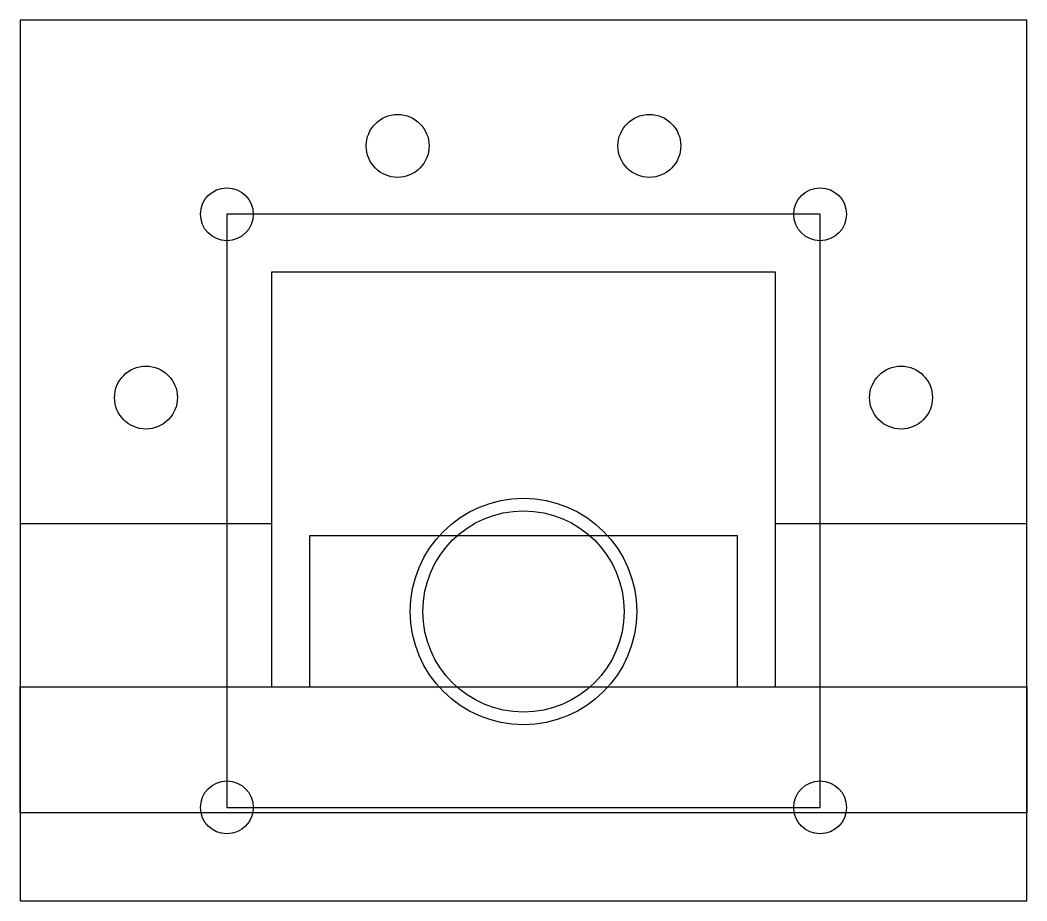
# Model space of a CAD drawing. Header units: millimetres. Extents: x 50 to 130, y 50 to 120.
import ezdxf

# ---------------------------------------------------------------- set-up
doc = ezdxf.new("R2010")
doc.units = ezdxf.units.MM

msp = doc.modelspace()

# ---------------------------------------------------------------- linework, layer by layer
at = {"color": 114, "true_color": 0x139b48}
for p, q in [((70, 80), (70, 100)), ((70, 100), (110, 100)), ((110, 100), (110, 80)), ((50, 80), (70, 80)), ((70, 67), (70, 80)), ((110, 80), (130, 80)), ((110, 80), (110, 67))]:
    msp.add_line(p, q, dxfattribs=at)
for p, q in [((50, 80), (50, 67)), ((130, 67), (130, 80))]:
    msp.add_line(p, q)
msp.add_lwpolyline([(50, 50), (130, 50), (130, 120), (50, 120)], close=True)
for points in [[(66.43, 57.43), (113.57, 57.43), (113.57, 104.57), (66.43, 104.57)], [(73, 67), (107, 67), (107, 79), (73, 79)], [(50, 67), (130, 67), (130, 57), (50, 57)]]:
    msp.add_lwpolyline(points, close=True, dxfattribs=at)
for centre, radius in [((80, 110), 2.5), ((100, 110), 2.5), ((66.43, 104.57), 2.1), ((113.57, 104.57), 2.1), ((60, 90), 2.5), ((120, 90), 2.5), ((90, 73), 9), ((90, 73), 8), ((66.43, 57.43), 2.1), ((113.57, 57.43), 2.1)]:
    msp.add_circle(centre, radius)

doc.saveas('drawing.dxf')
